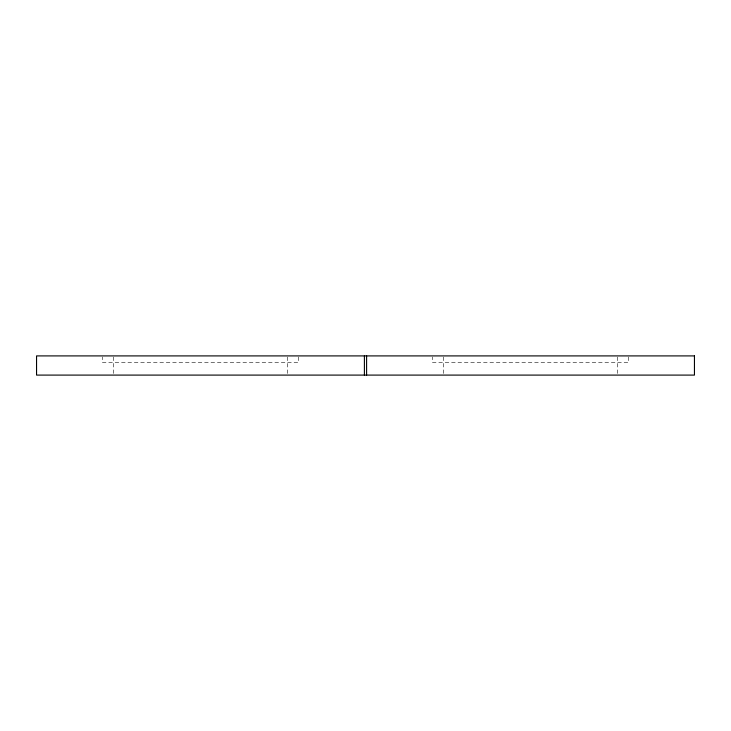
<?xml version="1.0" encoding="UTF-8"?>
<svg xmlns="http://www.w3.org/2000/svg" width="731" height="731" viewBox="0 0 731 731"><rect width="100%" height="100%" fill="white"/><g stroke="black" fill="none" stroke-linecap="round" stroke-linejoin="round"><path stroke-width="0.55" stroke-dasharray="3.65 2.74" d="M628.66 357.002L628.66 362.485L432.386 362.485L432.386 357.002M617.695 357.039L617.695 373.961M443.351 357.039L443.351 375.094M298.613 357.002L298.613 362.485L102.34 362.485L102.34 357.002M287.649 357.039L287.649 373.961M113.305 357.039L113.305 375.094"/><path stroke-width="1.1" d="M364.404 375.094L364.404 355.906M366.596 355.906L366.596 375.094M694.45 355.906L36.55 355.906L36.55 375.094L694.45 375.094L694.45 355.906"/></g></svg>
